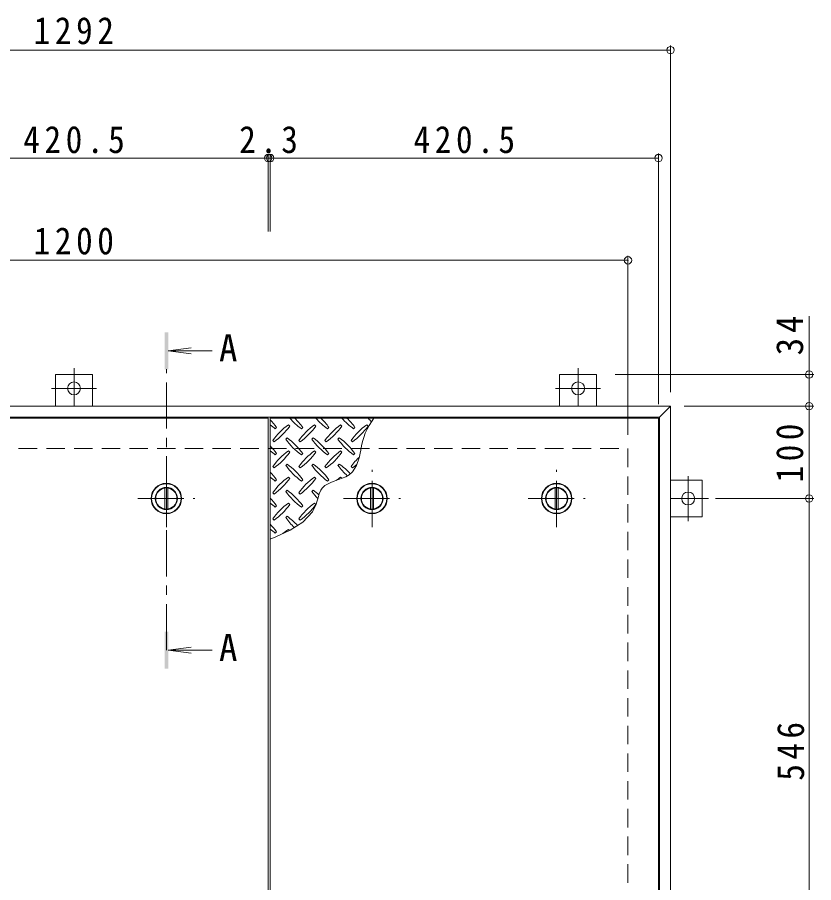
# Model space of a CAD drawing. Units: millimetres at full size, sheet at 1:10. Extents: x -2620 to 2461, y -1962 to 1588.
# Drawn here: x -1067 to -205, y 651 to 1588 of the extents above; entities that cross this region are included whole.
import ezdxf
from ezdxf.enums import TextEntityAlignment as Align

# ---------------------------------------------------------------- set-up
doc = ezdxf.new("R2010")
doc.units = ezdxf.units.MM
doc.header["$LTSCALE"] = 10
doc.header["$PDMODE"] = 32
doc.header["$PDSIZE"] = 8
doc.linetypes.add('CHAIN1', pattern=[8, 5, -1, 1, -1])
doc.linetypes.add('DASHED2', pattern=[3, 2, -1])
for name, color, linetype, lineweight in [('0-1', 2, 'DASHED2', 9), ('0-2', 3, 'Continuous', 9), ('0-3', 2, 'Continuous', 9), ('0-5', 4, 'Continuous', 9), ('0-9', 134, 'Continuous', 5), ('0-C', 2, 'Continuous', 9), ('0-E', 3, 'Continuous', 9), ('0-F', 7, 'Continuous', 9)]:
    doc.layers.add(name, color=color, linetype=linetype, lineweight=lineweight)
doc.styles.add('ＭＳ ゴシック', font='')
doc.styles.get('ＭＳ ゴシック').set_extended_font_data('MS Gothic')

msp = doc.modelspace()

# ---------------------------------------------------------------- linework, layer by layer
at = {"layer": '0-1'}
for p, q in [((-1606.03, 1120.77), (-406.03, 1120.77)), ((-406.03, 1120.77), (-406.03, -79.23))]:
    msp.add_line(p, q, dxfattribs=at)
at = {"layer": '0-2'}
for p, q in [((-795.78, 1153.77), (-1216.28, 1153.77)), ((-795.78, 1153.77), (-795.78, -112.23)), ((-793.53, 1153.77), (-793.53, -112.23)), ((-373.03, 1153.77), (-793.53, 1153.77)), ((-373.03, 1153.77), (-373.03, -112.23))]:
    msp.add_line(p, q, dxfattribs=at)
for centre in [(-906.03, 1066.77), (-683.28, 1066.77), (-483.28, 1066.77)]:
    msp.add_circle(centre, 16.5, dxfattribs=at)
at = {"layer": '0-3'}
for p, q in [((-1652.03, 1166.77), (-360.03, 1166.77)), ((-372.03, 1154.77), (-360.03, 1166.77)), ((-360.03, 1166.77), (-360.03, -125.23)), ((-1640.03, 1154.77), (-372.03, 1154.77)), ((-372.03, -113.23), (-372.03, 1154.77))]:
    msp.add_line(p, q, dxfattribs=at)
at = {"layer": '0-5'}
for p, q in [((-904.03, 1226.8), (-879.24, 1230.07)), ((-904.03, 1226.8), (-879.24, 1223.54)), ((-904.03, 1226.8), (-856.56, 1226.8)), ((-904.03, 902.46), (-879.24, 905.73)), ((-904.03, 902.46), (-879.24, 899.2)), ((-904.03, 902.46), (-856.56, 902.46))]:
    msp.add_line(p, q, dxfattribs=at)
at = {"layer": '0-5', "linetype": 'CHAIN1'}
msp.add_line((-906.03, 902.46), (-906.03, 1206.8), dxfattribs=at)
at = {"layer": '0-5'}
for points in [[(-904.03, 1246.8), (-908.03, 1246.8), (-904.03, 1206.8), (-908.03, 1206.8)], [(-904.03, 882.46), (-908.03, 882.46), (-904.03, 922.46), (-908.03, 922.46)]]:
    msp.add_solid(points, dxfattribs=at)
at = {"layer": '0-9'}
for p, q in [((-788.03, 1142.3), (-786.61, 1143.71)), ((-772.47, 1145.13), (-773.89, 1146.54)), ((-759.74, 1142.3), (-758.33, 1143.71)), ((-744.19, 1145.13), (-745.6, 1146.54)), ((-731.46, 1142.3), (-730.04, 1143.71)), ((-715.9, 1145.13), (-717.32, 1146.54)), ((-703.17, 1142.3), (-701.76, 1143.71)), ((-687.62, 1145.13), (-689.03, 1146.54)), ((-790.86, 1129.57), (-789.44, 1128.16)), ((-775.3, 1132.4), (-776.71, 1130.99)), ((-762.57, 1129.57), (-761.16, 1128.16)), ((-747.02, 1132.4), (-748.43, 1130.99)), ((-734.29, 1129.57), (-732.87, 1128.16)), ((-718.73, 1132.4), (-720.15, 1130.99)), ((-706, 1129.57), (-704.59, 1128.16)), ((-788.03, 1114.02), (-786.61, 1115.43)), ((-772.47, 1116.85), (-773.89, 1118.26)), ((-759.74, 1114.02), (-758.33, 1115.43)), ((-744.19, 1116.85), (-745.6, 1118.26)), ((-731.46, 1114.02), (-730.04, 1115.43)), ((-715.9, 1116.85), (-717.32, 1118.26)), ((-703.17, 1114.02), (-701.76, 1115.43)), ((-697.15, 1110.99), (-695.46, 1119.22)), ((-699.99, 1102.65), (-697.15, 1110.99)), ((-790.86, 1101.29), (-789.44, 1099.87)), ((-775.3, 1104.12), (-776.71, 1102.7)), ((-762.57, 1101.29), (-761.16, 1099.87)), ((-747.02, 1104.12), (-748.43, 1102.7)), ((-734.29, 1101.29), (-732.87, 1099.87)), ((-718.73, 1104.12), (-720.15, 1102.7)), ((-706, 1101.29), (-704.59, 1099.87)), ((-704.37, 1095.73), (-699.99, 1102.65)), ((-788.03, 1085.73), (-786.61, 1087.15)), ((-772.47, 1088.56), (-773.89, 1089.97)), ((-759.74, 1085.73), (-758.33, 1087.15)), ((-744.19, 1088.56), (-745.6, 1089.97)), ((-731.46, 1085.73), (-730.04, 1087.15)), ((-727.33, 1084.48), (-719.43, 1087.28)), ((-719.43, 1087.28), (-711.75, 1090.3)), ((-715.98, 1088.64), (-717.32, 1089.97)), ((-711.75, 1090.3), (-707.86, 1092.57)), ((-707.86, 1092.57), (-704.37, 1095.73)), ((-738.65, 1075.84), (-737.32, 1077.84)), ((-737.32, 1077.84), (-734.24, 1080.8)), ((-734.24, 1080.8), (-727.33, 1084.48)), ((-790.86, 1073), (-789.44, 1071.59)), ((-775.3, 1075.83), (-776.71, 1074.42)), ((-762.57, 1073), (-761.16, 1071.59)), ((-747.02, 1075.83), (-748.43, 1074.42)), ((-741.78, 1067.58), (-740.42, 1071.9)), ((-740.42, 1071.9), (-738.65, 1075.84)), ((-788.03, 1057.45), (-786.61, 1058.86)), ((-772.47, 1060.28), (-773.89, 1061.69)), ((-759.74, 1057.45), (-758.33, 1058.86)), ((-747.88, 1052.48), (-743.87, 1060.65)), ((-744.19, 1060.28), (-745.6, 1061.69)), ((-743.87, 1060.65), (-743.05, 1063.16)), ((-743.05, 1063.16), (-741.78, 1067.58)), ((-758.26, 1041.12), (-747.88, 1052.48)), ((-790.86, 1044.72), (-789.44, 1043.31)), ((-775.3, 1047.55), (-776.71, 1046.13)), ((-771.91, 1032.36), (-758.26, 1041.12)), ((-762.57, 1044.72), (-761.16, 1043.31)), ((-788.03, 1029.16), (-786.61, 1030.58)), ((-787.57, 1025.19), (-771.91, 1032.36)), ((-772.55, 1032.07), (-773.89, 1033.41)), ((-793.53, 1022.79), (-787.57, 1025.19))]:
    msp.add_line(p, q, dxfattribs=at)
for centre, radius, start, end in [((-717.67, 1201.34), 72.5, 221.00789, 234.5273), ((-817.37, 1101.64), 72.5, 35.47272, 45.97511), ((-689.39, 1201.34), 72.5, 221.00789, 234.5273), ((-789.09, 1101.64), 72.5, 35.47272, 45.97511), ((-661.1, 1201.34), 72.5, 221.00789, 234.5273), ((-760.8, 1101.64), 72.5, 35.47272, 45.97511), ((-622.59, 1109.31), 73.53, 142.79805, 172.25462), ((-632.82, 1201.34), 72.5, 221.00789, 225.19568), ((-732.52, 1101.64), 72.5, 45.35649, 45.97511), ((-845.66, 1101.64), 72.5, 35.47272, 44.0249), ((-745.95, 1201.34), 72.5, 228.99213, 234.5273), ((-731.81, 1087.5), 72.5, 125.47272, 144.5273), ((-831.51, 1187.2), 72.5, 305.47256, 324.5273), ((-703.53, 1087.5), 72.5, 125.47272, 144.5273), ((-803.23, 1187.2), 72.5, 305.47256, 324.5273), ((-675.24, 1087.5), 72.5, 125.47272, 144.5273), ((-774.95, 1187.2), 72.5, 305.47256, 324.5273), ((-646.96, 1087.5), 72.5, 125.47272, 144.5273), ((-746.66, 1187.2), 72.5, 305.47256, 324.5273), ((-717.67, 1173.06), 72.5, 215.47258, 234.5273), ((-817.37, 1073.36), 72.5, 35.47272, 54.5273), ((-689.39, 1173.06), 72.5, 215.47258, 234.5273), ((-789.09, 1073.36), 72.5, 35.47272, 54.5273), ((-661.1, 1173.06), 72.5, 215.47258, 234.5273), ((-760.8, 1073.36), 72.5, 35.47272, 54.5273), ((-845.66, 1073.36), 72.5, 35.47272, 44.0249), ((-745.95, 1173.06), 72.5, 228.99213, 234.5273), ((-731.81, 1059.22), 72.5, 125.47272, 144.5273), ((-831.51, 1158.92), 72.5, 305.47256, 324.5273), ((-703.53, 1059.22), 72.5, 125.47272, 144.5273), ((-803.23, 1158.92), 72.5, 305.47256, 324.5273), ((-675.24, 1059.22), 72.5, 125.47272, 144.5273), ((-774.95, 1158.92), 72.5, 305.47256, 324.5273), ((-646.96, 1059.22), 72.5, 133.65902, 144.5273), ((-717.67, 1144.78), 72.5, 215.47258, 234.5273), ((-817.37, 1045.07), 72.5, 35.47272, 54.5273), ((-689.39, 1144.78), 72.5, 215.47258, 234.5273), ((-789.09, 1045.07), 72.5, 35.47272, 54.5273), ((-661.1, 1144.78), 72.5, 215.47258, 227.53693), ((-760.8, 1045.07), 72.5, 41.9006, 54.5273), ((-746.66, 1158.92), 72.5, 305.47256, 310.46066), ((-845.66, 1045.07), 72.5, 35.47272, 44.0249), ((-745.95, 1144.78), 72.5, 228.99213, 234.5273), ((-731.81, 1030.93), 72.5, 125.47272, 144.5273), ((-831.51, 1130.63), 72.5, 305.47256, 324.5273), ((-703.53, 1030.93), 72.5, 125.47272, 144.5273), ((-803.23, 1130.63), 72.5, 305.47256, 324.52728), ((-675.24, 1030.93), 72.5, 125.47272, 130.09486), ((-717.67, 1116.49), 72.5, 215.47258, 234.5273), ((-817.37, 1016.79), 72.5, 35.47272, 54.5273), ((-689.39, 1116.49), 72.5, 215.47258, 223.42382), ((-789.09, 1016.79), 72.5, 48.18773, 54.5273), ((-845.66, 1016.79), 72.5, 35.47272, 44.0249), ((-745.95, 1116.49), 72.5, 228.99213, 234.5273), ((-731.81, 1002.65), 72.5, 125.47272, 144.5273), ((-831.51, 1102.35), 72.5, 305.47256, 324.5273), ((-703.53, 1002.65), 72.5, 125.47272, 144.5273), ((-803.23, 1102.35), 72.5, 305.47256, 324.5273), ((-717.67, 1088.21), 72.5, 215.47258, 226.82803), ((-817.37, 988.51), 72.5, 42.49941, 54.5273), ((-845.66, 988.51), 72.5, 35.47272, 44.0249), ((-745.95, 1088.21), 72.5, 228.99213, 234.5273), ((-731.81, 974.36), 72.5, 125.47272, 131.35023)]:
    msp.add_arc(centre, radius, start, end, dxfattribs=at)
at = {"layer": '0-C', "linetype": 'CHAIN1'}
for p, q in [((-906.03, 1035.77), (-906.03, 1097.77)), ((-683.28, 1035.77), (-683.28, 1097.77)), ((-483.28, 1035.77), (-483.28, 1097.77)), ((-937.03, 1066.77), (-875.03, 1066.77)), ((-714.28, 1066.77), (-652.28, 1066.77)), ((-514.28, 1066.77), (-452.28, 1066.77))]:
    msp.add_line(p, q, dxfattribs=at)
at = {"layer": '0-C'}
for p, q in [((-907.53, 1078.17), (-907.53, 1055.37)), ((-904.53, 1078.17), (-904.53, 1055.37)), ((-684.78, 1078.17), (-684.78, 1055.37)), ((-681.78, 1078.17), (-681.78, 1055.37)), ((-484.78, 1078.17), (-484.78, 1055.37)), ((-481.78, 1078.17), (-481.78, 1055.37))]:
    msp.add_line(p, q, dxfattribs=at)
for centre, radius in [((-906.03, 1066.77), 16), ((-906.03, 1066.77), 12), ((-906.03, 1066.77), 11.5), ((-683.28, 1066.77), 16), ((-683.28, 1066.77), 12), ((-683.28, 1066.77), 11.5), ((-483.28, 1066.77), 16), ((-483.28, 1066.77), 12), ((-483.28, 1066.77), 11.5)]:
    msp.add_circle(centre, radius, dxfattribs=at)
at = {"layer": '0-E'}
for p, q in [((-1026.03, 1200.97), (-986.03, 1200.97)), ((-1026.03, 1200.97), (-1026.03, 1166.77)), ((-986.03, 1200.97), (-986.03, 1166.77)), ((-480.03, 1200.97), (-440.03, 1200.97)), ((-480.03, 1200.97), (-480.03, 1166.77)), ((-440.03, 1200.97), (-440.03, 1166.77)), ((-325.83, 1086.77), (-360.03, 1086.77)), ((-325.83, 1086.77), (-325.83, 1046.77)), ((-325.83, 1046.77), (-360.03, 1046.77))]:
    msp.add_line(p, q, dxfattribs=at)
at = {"layer": '0-E', "linetype": 'CHAIN1'}
for p, q in [((-1006.03, 1207.95), (-1006.03, 1166.77)), ((-460.03, 1207.95), (-460.03, 1166.77)), ((-981.65, 1185.97), (-1030.4, 1185.97)), ((-435.65, 1185.97), (-484.4, 1185.97)), ((-340.83, 1042.4), (-340.83, 1091.15)), ((-318.85, 1066.77), (-360.03, 1066.77))]:
    msp.add_line(p, q, dxfattribs=at)
at = {"layer": '0-E'}
for centre in [(-1006.03, 1185.97), (-460.03, 1185.97), (-340.83, 1066.77)]:
    msp.add_circle(centre, 7, dxfattribs=at)
at = {"layer": '0-F'}
for p, q in [((-360.03, 1181.77), (-360.03, 1557.24)), ((-1652.03, 1552.24), (-360.03, 1552.24)), ((-1216.28, 1435.35), (-795.78, 1435.35)), ((-795.78, 1438.35), (-795.78, 1355.85)), ((-795.78, 1435.35), (-793.53, 1435.35)), ((-793.53, 1438.35), (-793.53, 1355.85)), ((-793.53, 1435.35), (-373.03, 1435.35)), ((-373.03, 1168.77), (-373.03, 1440.35)), ((-1606.03, 1324.66), (-406.03, 1324.66)), ((-406.03, 1135.77), (-406.03, 1329.66)), ((-209.87, 1200.97), (-209.87, 1264.26)), ((-204.87, 1200.97), (-420.03, 1200.97)), ((-209.87, 1166.77), (-209.87, 1200.97)), ((-345.03, 1166.77), (-204.87, 1166.77)), ((-209.87, 1066.77), (-209.87, 1166.77)), ((-311.1, 1066.77), (-204.87, 1066.77)), ((-209.87, 520.77), (-209.87, 1066.77))]:
    msp.add_line(p, q, dxfattribs=at)
for p in [(-360.03, 1552.24), (-795.78, 1435.35), (-793.53, 1435.35), (-373.03, 1435.35), (-406.03, 1324.66), (-209.87, 1200.97), (-209.87, 1166.77), (-209.87, 1066.77)]:
    msp.add_point(p, dxfattribs=at)

# ---------------------------------------------------------------- texts
at = {"layer": '0-5', "color": 2, "style": 'ＭＳ ゴシック'}
for p in [(-849, 1206.41), (-849, 882.07)]:
    msp.add_text('A', height=29.33, dxfattribs=at).set_placement(p, align=Align.BOTTOM_LEFT)
at = {"layer": '0-F', "color": 2, "char_height": 29.33, "attachment_point": 7, "style": 'ＭＳ ゴシック'}
for s, insert in [('\\T1.28;\\W0.9;1292', (-1049.78, 1558.24)), ('\\T1.28;\\W0.9;420.5', (-1061.03, 1440.35)), ('\\T1.27;\\W0.9;2.3', (-827.15, 1440.35)), ('\\T1.28;\\W0.9;420.5', (-638.28, 1440.35)), ('\\T1.28;\\W0.9;1200', (-1049.78, 1330.66))]:
    msp.add_mtext(s, dxfattribs=dict(at, insert=insert))
at = {"layer": '0-F', "color": 2, "char_height": 29.33, "attachment_point": 7, "rotation": 90, "style": 'ＭＳ ゴシック'}
for s, insert in [('\\T1.27;\\W0.95;34', (-215.87, 1221.76)), ('\\T1.27;\\W0.9;100', (-215.87, 1084.27)), ('\\T1.27;\\W0.9;546', (-214.87, 761.27))]:
    msp.add_mtext(s, dxfattribs=dict(at, insert=insert))

doc.saveas('drawing.dxf')
